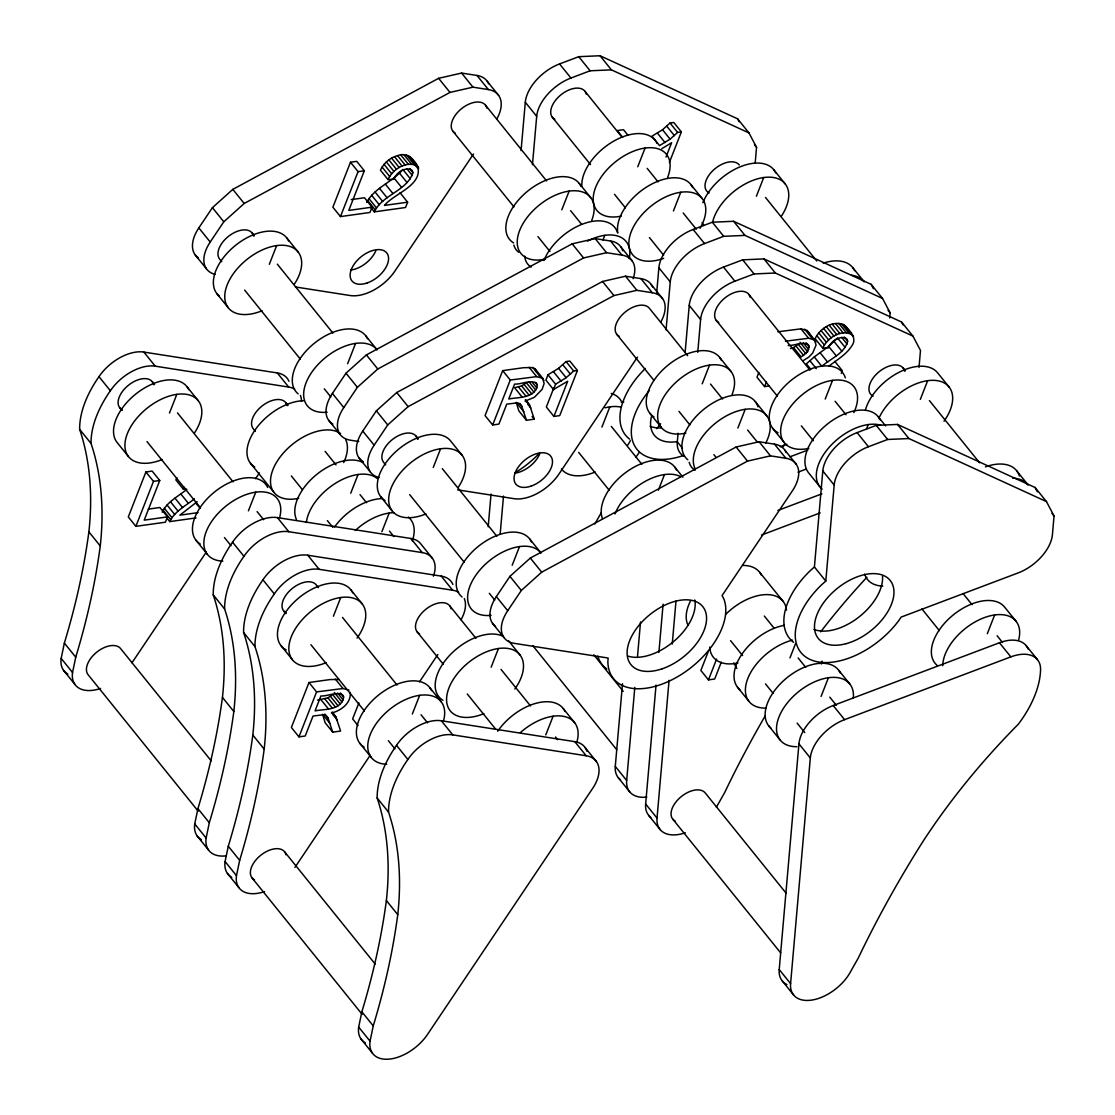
<?xml version="1.0" encoding="UTF-8"?>
<svg xmlns="http://www.w3.org/2000/svg" width="1115" height="1115" viewBox="0 0 1115 1115"><rect width="100%" height="100%" fill="white"/><g stroke="black" fill="none" stroke-linecap="round" stroke-linejoin="round"><path stroke-width="1.5" d="M488.189 526.768L491.046 494.029M521.067 150.609L525.304 102.246A37.241 21.784 -38.9 0 1 559.563 63.931L578.741 56.684L600.023 55.75L737.6 118.817L748.973 132.922L756.555 147.319L755.231 162.511M500.175 533.987L503.492 496.077M532.454 164.713L536.691 116.35A37.241 21.784 -38.9 0 1 570.95 78.036L590.128 70.789L611.41 69.855L748.973 132.922M620.498 779.859A37.241 21.784 -38.9 0 1 615.285 766.381L622.518 683.69M656.624 293.496L658.881 267.781A37.241 21.784 -38.9 0 1 693.14 229.467L712.318 222.22L733.6 221.286L871.163 284.353L882.55 298.458L890.132 312.855L889.686 317.914M646.839 797.072A37.241 21.784 -38.9 0 1 626.672 780.486L634.797 687.453M637.515 656.442L640.526 621.989M666.059 329.901L670.254 281.886A37.241 21.784 -38.9 0 1 704.527 243.572L723.705 236.324L744.987 235.39L882.55 298.458M650.853 817.476A37.241 21.784 -38.9 0 1 645.641 803.999L656.038 685.126M658.895 652.4L663.104 604.163M683.732 456.16A37.241 21.784 -38.9 0 1 677.307 441.861L678.059 433.219M685.154 352.033L689.237 305.399A37.241 21.784 -38.9 0 1 723.496 267.084L742.674 259.837L763.956 258.903L901.519 321.97L912.906 336.075L920.488 350.472L919.011 367.365M685.307 832.78A37.241 21.784 -38.9 0 1 657.028 818.103L669.07 680.289M672.234 644.108L675.997 601.041M697.753 352.326L700.61 319.503A37.241 21.784 -38.9 0 1 734.883 281.189L754.061 273.942L775.343 273.008L912.906 336.075M786.953 984.559A37.241 21.784 -38.9 0 1 779.218 969.534L798.939 743.844A37.241 21.784 -38.9 0 1 833.212 705.53L999.444 642.77A37.241 21.784 -38.9 0 1 1028.155 649.139M793.601 642.338A68.531 40.07 -38.9 0 1 810.382 570.532L814.41 566.978L822.8 470.934A37.241 21.784 -38.9 0 1 857.073 432.62L876.251 425.373L897.533 424.439L1035.096 487.506L1046.483 501.611L1054.051 516.008L1052.435 534.587A37.241 21.784 -38.9 0 1 1018.176 572.901L901.171 617.083L898.328 621.194A68.531 40.07 -38.9 0 1 809.643 659.272A68.531 40.07 -38.9 0 1 821.769 584.636L825.797 581.082L834.187 485.039A37.241 21.784 -38.9 0 1 868.446 446.725L887.638 439.477L908.92 438.543L1046.483 501.611M790.591 983.639L810.326 757.963A37.241 21.784 -38.9 0 1 844.585 719.649L1010.831 656.874A37.241 21.784 -38.9 0 1 1040.504 671.035A102.636 60.015 -38.9 0 1 1018.399 724.109A496.816 290.527 -38.9 0 0 923.095 841.254A954.287 558.044 -38.9 0 0 858.243 958.106L849.1 974.231A37.241 21.784 -38.9 0 1 812.068 1000.043A37.241 21.784 -38.9 0 1 790.591 983.639L779.218 969.534M343.099 699.802L343.629 696.973L342.723 694.896C336.075 691.495 327.894 696.304 320.883 695.997L315.057 710.882C324.409 708.987 338.389 710.436 343.099 699.802L337.678 693.084M536.789 387.922L537.318 385.093L536.413 383.016C529.764 379.616 521.597 384.424 514.586 384.118L508.747 399.003C518.099 397.107 532.078 398.557 536.789 387.922L532.454 382.543M790.423 348.591L793.559 347.559L801.141 356.967L807.581 351.685L809.239 346.723L808.333 344.647C802.229 341.371 794.633 345.748 788.166 345.525M374.319 211.864C382.417 194.595 407.073 190.944 412.94 172.616L412.076 170.358L409.902 169.076C402.933 168.198 396.229 172.923 393.748 179.32L388.02 179.571L380.424 170.163C383.713 163.152 390.041 157.619 397.581 155.668C406.627 151.849 413.846 158.874 417.804 166.497C422.683 185.731 394.139 193.383 384.466 205.425L407.63 202.191L405.553 207.501L374.319 211.864L371.072 207.836M810.703 369.218L806.368 363.838L814.257 356.925L821.839 366.333C830.563 358.514 844.682 353.511 847.665 341.162L846.801 338.904L844.626 337.608C837.658 336.744 830.954 341.455 828.473 347.852L822.745 348.103L815.149 338.695C819.762 328.312 834.285 319.043 844.947 325.636C850.188 330.918 857.56 338.542 851.665 346.096C846.146 354.64 837.017 359.811 829.17 365.929M67.806 674.157A37.241 21.784 -38.9 0 1 61.172 658.394L64.349 643.09A954.287 558.044 -38.9 0 0 88.879 531.869A496.816 290.527 -38.9 0 0 79.653 429.345A102.636 60.015 -38.9 0 1 98.998 376.661A37.241 21.784 -38.9 0 1 143.863 352.075L277.314 372.954A37.241 21.784 -38.9 0 1 288.966 381.316M100.573 688.457A37.241 21.784 -38.9 0 1 72.545 672.498L75.736 657.195A954.287 558.044 -38.9 0 0 100.266 545.974A496.816 290.527 -38.9 0 0 91.04 443.449A102.636 60.015 -38.9 0 1 110.385 390.766A37.241 21.784 -38.9 0 1 155.25 366.18L288.701 387.072A37.241 21.784 -38.9 0 1 294.681 389.079M201.369 839.693A37.241 21.784 -38.9 0 1 194.735 823.929L197.926 808.626A954.287 558.044 -38.9 0 0 222.442 697.405A496.816 290.527 -38.9 0 0 213.23 594.866A102.636 60.015 -38.9 0 1 232.561 542.197A37.241 21.784 -38.9 0 1 277.426 517.611L410.878 538.489A37.241 21.784 -38.9 0 1 421.149 544.329L432.522 558.448M226.038 855.874A37.241 21.784 -38.9 0 1 206.122 838.034L209.313 822.731A954.287 558.044 -38.9 0 0 233.829 711.509A496.816 290.527 -38.9 0 0 224.617 608.985A102.636 60.015 -38.9 0 1 243.948 556.301A37.241 21.784 -38.9 0 1 288.813 531.716L422.264 552.608A37.241 21.784 -38.9 0 1 433.4 576.19M231.739 877.31A37.241 21.784 -38.9 0 1 225.091 861.547L228.282 846.243A954.287 558.044 -38.9 0 0 252.812 735.022A496.816 290.527 -38.9 0 0 243.586 632.498A102.636 60.015 -38.9 0 1 262.931 579.814A37.241 21.784 -38.9 0 1 307.782 555.228L441.247 576.12A37.241 21.784 -38.9 0 1 452.899 584.469M264.506 891.61A37.241 21.784 -38.9 0 1 236.478 875.651L239.669 860.348A954.287 558.044 -38.9 0 0 264.185 749.141A496.816 290.527 -38.9 0 0 254.973 646.602A102.636 60.015 -38.9 0 1 274.304 593.919A37.241 21.784 -38.9 0 1 319.169 569.333L452.62 590.225A37.241 21.784 -38.9 0 1 458.613 592.232M365.302 1042.846A37.241 21.784 -38.9 0 1 358.668 1027.082L361.859 1011.779A954.287 558.044 -38.9 0 0 386.375 900.558A496.816 290.527 -38.9 0 0 377.163 798.033A102.636 60.015 -38.9 0 1 396.494 745.35A37.241 21.784 -38.9 0 1 441.359 720.764L574.81 741.656A37.241 21.784 -38.9 0 1 586.978 751.399M370.055 1041.187L373.246 1025.884A954.287 558.044 -38.9 0 0 397.762 914.662A496.816 290.527 -38.9 0 0 388.55 812.138A102.636 60.015 -38.9 0 1 407.881 759.454A37.241 21.784 -38.9 0 1 452.746 734.869L586.197 755.761A37.241 21.784 -38.9 0 1 592.664 788.375L427.547 1034.386A37.241 21.784 -38.9 0 1 389.971 1059.041A37.241 21.784 -38.9 0 1 370.055 1041.187L358.668 1027.082M167.473 516.9L144.211 520.148L159.752 480.495L152.156 471.088L145.912 471.966L128.295 516.928L135.877 526.336L165.396 522.21L167.473 516.9L159.891 507.492L148.253 509.123M169.48 413.052L176.811 394.348M135.877 526.336L153.494 481.373L145.912 471.966M269.314 264.311L276.645 245.607M372.048 207.167L348.786 210.414L364.326 170.762L356.744 161.354L350.486 162.233L332.869 207.195L340.451 216.589L369.971 212.463L372.048 207.167L364.466 197.759L351.169 199.613M340.451 216.589L358.068 171.64L350.486 162.233M248.408 510.865L255.739 492.161M347.629 363.685L355.574 343.42M350.737 493.192L358.068 474.488M333.399 616.219L340.73 597.501M339.072 679.439L329.942 679.579L308.994 682.505L291.377 727.468L298.959 736.862L305.217 735.998L313.036 716.025L323.685 714.743L326.068 715.537L328.061 718.102L332.73 732.151L340.591 731.05L335.936 717.029L332.159 712.011M298.959 736.862L316.576 691.913L308.994 682.505M381.86 531.757L389.191 513.053M433.247 467.464L440.578 448.76M358.905 702.91L352.633 718.896L358.054 725.614M561.807 209.815L569.138 191.111M528.022 402.822L525.137 401.107L534.392 397.288L542.127 389.344L544.134 383.532L542.657 378.236L535.061 368.828L532.761 367.56L523.632 367.699L502.684 370.626L485.067 415.588L492.663 424.982L498.907 424.118L506.74 404.146L517.374 402.863L519.757 403.658L521.764 406.222L526.433 420.271L534.294 419.17L529.639 405.149L525.862 400.132M492.663 424.982L510.28 380.034L502.684 370.626M412.327 714.032L419.658 695.328M547.995 374.779L545.904 380.117L553.5 389.525L567.702 381.246L553.918 416.425L559.716 415.616L577.417 370.473L569.821 361.065L566.086 361.594L558.573 368.326L547.995 374.779L555.591 384.187L553.5 389.525M602.964 239.99L604.804 235.307M637.752 166.748L645.083 148.044M553.848 387.839L546.336 407.017L553.918 416.425M666.003 157.076L671.648 142.678L661.78 148.727M669.348 162.539L681.363 131.905L673.767 122.497L670.031 123.026L662.519 129.744L651.941 136.211L659.536 145.619L670.101 139.152L677.613 132.42L681.363 131.905M512.175 565.277L519.506 546.573M491.144 667.202L498.475 648.484M673.432 210.958L680.763 192.254M601.905 427.129L609.835 406.864M756.388 196.24L763.719 177.522M545.779 734.91L553.11 716.206M658.38 490.168L664.484 474.572M702.199 383.811L709.53 365.107M758.869 372.396L756.987 377.204L764.569 386.612L769.266 385.957M737.879 428.021L745.21 409.317M764.569 386.612L766.465 381.804M708.415 651.216L700.861 670.477L708.457 679.885L714.701 679.007L721.321 662.115M708.457 679.885L716.638 659.007M825.212 399.072L832.543 380.354M841.309 373.386L842.355 370.738L834.759 361.33M866.383 429.247L868.209 424.564M789.964 657.878L795.469 643.843M920.321 399.393L927.652 380.689M821.086 696.443L828.417 677.739M987.319 633.668L994.65 614.964M162.163 512.189C167.152 501.778 178.261 496.356 186.874 489.387M166.497 517.569L169.745 521.597C174.734 511.186 185.843 505.764 194.47 498.795M366.737 202.456C374.501 187.529 392.522 182.191 402.85 169.466L410.432 178.874M176.978 477.861L175.849 479.896L183.445 489.304L186.303 489.178M183.445 489.304L184.56 487.269M388.02 179.571C392.633 169.173 407.156 159.919 417.804 166.497M822.745 348.103C827.358 337.72 841.881 328.451 852.529 335.044M716.36 807.232L724.666 792.57A954.287 558.044 -38.9 0 1 765.127 715.997M198.08 257.732A37.241 21.784 -38.9 0 1 198.832 227.92L212.421 207.669L232.812 189.369L438.613 78.315L461.596 73.06L476.997 75.472A37.241 21.784 -38.9 0 1 488.649 83.82M215.056 274.318A37.241 21.784 -38.9 0 1 210.219 242.025L223.808 221.774L244.199 203.474L450 92.42L472.969 87.165L488.37 89.576A37.241 21.784 -38.9 0 1 496.705 119.194M131.974 662.812L206.317 552.037M255.572 478.67L259.433 472.913M473.513 153.968L395.003 270.945A37.241 21.784 -38.9 0 1 350.138 295.531L295.391 286.959M332.883 424.062A37.241 21.784 -38.9 0 1 332.409 393.456L345.998 373.204L366.389 354.904L572.19 243.837L595.159 238.596L610.56 241.007A37.241 21.784 -38.9 0 1 622.728 250.75M358.793 441.512L350.249 440.174A37.241 21.784 -38.9 0 1 343.796 407.56L357.385 387.309L377.776 369.009L583.577 257.955L606.546 252.701L621.947 255.112A37.241 21.784 -38.9 0 1 633.083 278.708M363.239 461.68A37.241 21.784 -38.9 0 1 362.765 431.073L376.354 410.822L396.745 392.522L602.546 281.468L625.515 276.213L640.916 278.625A37.241 21.784 -38.9 0 1 652.582 286.987M378.989 477.485A37.241 21.784 -38.9 0 1 374.152 445.178L387.741 424.927L408.132 406.627L613.933 295.573L636.902 290.318L652.303 292.729A37.241 21.784 -38.9 0 1 660.638 322.346M294.931 867.414L370.25 755.203M419.505 681.822L437.847 654.491M637.446 357.121L558.922 474.098A37.241 21.784 -38.9 0 1 514.071 498.684L457.61 489.847M495.576 626.421A37.241 21.784 -38.9 0 1 496.342 596.609L509.931 576.357L530.322 558.058L736.123 447.004L759.092 441.749L774.493 444.16A37.241 21.784 -38.9 0 1 786.145 452.509M507.715 610.713L521.318 590.462L541.695 572.162L747.51 461.108L770.479 455.854L785.88 458.265A37.241 21.784 -38.9 0 1 792.347 490.893L722.074 595.577L723.607 598.365A68.531 40.07 -38.9 0 1 675.244 678.059A68.531 40.07 -38.9 0 1 607.87 661.794L608.107 658.031L514.182 643.341A37.241 21.784 -38.9 0 1 507.715 610.713L496.342 596.609M814.257 356.925L828.626 346.403L837.56 338.012L845.156 347.406M555.591 384.187L566.155 377.72L573.668 370.988L577.417 370.473M522.196 397.121L514.6 387.713L521.639 385.929L526.364 382.724L533.96 392.132M317.552 700.067L327.935 697.809L332.674 694.603L340.256 704.011M793.559 347.559L798.284 344.354L805.88 353.748M197.174 501.736L179.877 515.158L198.094 512.621M803.553 360.424L808.737 357.162L812.612 353.162L816.055 345.162L814.577 339.866L806.981 330.458L800.988 328.855L777.824 331.796M780.291 446.753L786.814 444.286M789.88 456.843L807.804 450.07M798.005 472.175L806.159 469.094M777.866 510.461L821.866 493.847M761.545 535.033L820.208 512.872M358.068 171.64L364.326 170.762M785.42 341.204L808.584 338.249L814.577 339.866M510.28 380.034L536.663 376.633L542.657 378.236M621.334 402.25L623.829 401.902M153.494 481.373L159.752 480.495M169.745 521.597L196.045 517.918M316.576 691.913L342.974 688.513L348.953 690.115M334.333 714.701L331.434 712.987C340.869 710.854 351.378 703.091 350.235 692.387M754.479 144.755L756.555 147.319M888.056 310.291L890.132 312.855M1051.989 513.444L1054.051 516.008M773.88 169.898L785.267 184.017M852.808 267.725L864.195 281.83A44.698 26.133 -38.9 0 0 851.526 275.21M949.199 387.17L937.813 373.065A44.698 26.133 -38.9 0 0 898.941 372.34A44.698 26.133 -38.9 0 0 865.351 410.348M1016.741 470.878L1028.128 484.983A44.698 26.133 -38.9 0 0 1012.629 478.14M765.475 197.439L816.751 260.98M903.22 368.145L905.394 370.849M929.408 400.592L979.583 462.781M853.519 336.702L844.947 325.636M843.4 324.367L850.982 333.775M841.323 323.601L848.919 333.009M838.717 323.322L846.313 332.73M835.581 323.559L843.177 332.967M844.417 337.12L847.665 341.162M670.031 123.026L677.613 132.42M832.306 324.214L839.902 333.608M841.672 337.371L847.093 344.089M829.212 325.232L836.794 334.639M666.826 126.26L674.408 135.668M826.285 326.625L833.881 336.033M823.553 328.381L831.135 337.789M834.201 341.706L841.783 351.113M662.519 129.744L670.101 139.152M600.023 55.75L611.41 69.855M733.6 221.286L744.987 235.39M763.956 258.903L775.343 273.008M897.533 424.439L908.92 438.543M821.03 330.486L828.626 339.894M657.446 133.173L665.042 142.581M818.8 332.911L826.382 342.305M828.626 346.403L836.208 355.797M816.835 335.643L824.431 345.051M690.924 184.63L702.297 198.735M878.369 416.94L885.617 425.916M811.511 336.772L806.981 330.458M813.685 339.462L815.846 342.138M804.682 329.19L812.264 338.598M800.988 328.855L808.584 338.249M820.055 352.688L827.651 362.096M578.741 56.684L590.128 70.789M712.318 222.22L723.705 236.324M742.674 259.837L754.061 273.942M876.251 425.373L887.638 439.477M805.992 342.695L809.239 346.723M803.288 342.835L808.71 349.553M799.985 342.277L807.581 351.685M809.797 360.549L816.305 368.619M627.829 135.068L623.494 129.702L617.236 130.567L622.658 137.284M796.11 346.166L803.706 355.574M1016.197 621.445L1004.81 607.341A44.698 26.133 -38.9 0 0 951.597 616.316A44.698 26.133 -38.9 0 0 937.227 665.418M584.985 91.305L622.072 137.27M647.174 168.365L658.073 181.884M683.174 212.979L696.262 229.202M748.918 294.458L810.006 370.166M835.093 401.261L846.006 414.78M559.563 63.931L570.95 78.036M693.14 229.467L704.527 243.572M723.496 267.084L734.883 281.189M857.073 432.62L868.446 446.725M1025.981 645.432L1037.368 659.536M963.29 593.835L972.015 604.651M997.117 635.745L1002.566 642.505M999.444 642.77L1010.831 656.874M552.329 117.256L590.518 164.574M614.518 194.317L625.417 207.836M649.432 237.593L663.606 255.168M716.262 320.409L777.35 396.132M801.351 425.874L813.351 440.746M525.304 102.246L536.691 116.35M658.881 267.781L670.254 281.886M689.237 305.399L700.61 319.503M822.8 470.934L834.187 485.039M579.298 183.487L590.671 197.592M719.691 357.483L731.078 371.588M755.371 401.693L766.758 415.797M921.91 608.971L939.36 630.602M772.737 428.355L784.124 442.46M819.79 486.67L808.403 472.565A44.698 26.133 -38.9 0 1 829.727 422.292A44.698 26.133 -38.9 0 1 880.167 419.881M487.255 81.311L498.628 95.416M620.818 246.847L632.205 260.952M651.174 284.464L662.561 298.569M784.751 450L796.138 464.105M476.997 75.472L488.37 89.576M610.56 241.007L621.947 255.112M640.916 278.625L652.303 292.729M774.493 444.16L785.88 458.265M461.596 73.06L472.969 87.165M595.159 238.596L606.546 252.701M625.515 276.213L636.902 290.318M759.092 441.749L770.479 455.854M485.499 105.2L546.601 180.923M570.601 210.665L581.5 224.185M687.62 355.685L649.432 308.353A20.864 12.195 -38.9 0 0 623.578 313.454A20.864 12.195 -38.9 0 0 619.257 336.368M710.52 384.076L722.52 398.947M747.621 430.042L757.433 442.209M438.613 78.315L450 92.42M572.19 243.837L583.577 257.955M602.546 281.468L613.933 295.573M736.123 447.004L747.51 461.108M814.41 566.978L825.797 581.082M452.843 131.166L513.945 206.874M537.946 236.617L549.946 251.488M616.776 334.319L653.864 380.285M678.965 411.379L689.878 424.899M713.879 454.641L716.053 457.345M677.307 441.861L682.478 448.272M649.724 413.107L661.111 427.212M674.645 466.948L682.924 477.206M759.649 572.288L783.176 601.445M838.578 670.101L849.965 684.22M418.794 168.156L410.222 157.103M408.675 155.835L416.271 165.229M413.79 163.389L418.125 168.755M406.599 155.055L414.195 164.463M403.992 154.79L411.588 164.198M400.856 155.013L408.452 164.421M566.086 361.594L573.668 370.988M409.693 168.588L412.94 172.616M397.581 155.668L405.177 165.076M406.947 168.839L412.369 175.557M562.88 364.828L570.462 374.236M394.487 156.685L402.069 166.093M611.299 426.404L641.85 464.272M764.319 616.051L774.145 628.219M798.145 657.962L805.783 667.425M829.783 697.168L836.334 705.279M391.56 158.079L399.156 167.487M833.212 705.53L844.585 719.649M558.573 368.326L566.155 377.72M388.828 159.835L396.41 169.243M399.477 173.16L407.059 182.567M386.32 161.94L393.902 171.348M553.5 371.741L561.096 381.149M384.076 164.365L391.672 173.773M393.902 177.856L401.484 187.264M382.111 167.097L389.706 176.505M400.048 192.784L407.63 202.191M539.59 375.142L543.925 380.508M385.33 184.142L392.926 193.55M532.761 367.56L540.357 376.968M529.067 367.225L536.663 376.633M379.532 188.393L387.114 197.801M535.158 382.403L537.318 385.093M529.151 381.999L535.66 390.055M375.072 192.017L382.668 201.425M371.643 195.292L379.239 204.7M524.189 384.536L531.785 393.943M578.657 452.369L609.194 490.224M730.576 640.651L742.576 655.522M765.489 683.913L773.127 693.377M797.127 723.119L804.765 732.583M521.639 385.929L529.221 395.337M368.912 198.526L376.508 207.934M518.503 386.975L526.099 396.369M367.643 200.477L375.225 209.885M525.304 399.769L529.639 405.149M527.618 404.048L530.865 408.076M798.939 743.844L810.326 757.963M736.806 668.443L733.782 662.937M532.12 416.48L534.294 419.17M519.59 403.532L521.764 406.222M523.841 411.783L516.259 402.39L518.837 410.864L526.433 420.271M737.489 687.175L748.876 701.279M768.611 725.726L779.984 739.844M286.806 237.983L298.193 252.088M365.734 335.796L377.121 349.901A44.698 26.133 -38.9 0 0 314.555 368.507A44.698 26.133 -38.9 0 0 327.141 412.202M462.126 455.241L450.739 441.136A44.698 26.133 -38.9 0 0 396.062 451.408A44.698 26.133 -38.9 0 0 385.051 500.579M529.667 538.949L541.054 553.054A44.698 26.133 -38.9 0 0 478.488 571.674A44.698 26.133 -38.9 0 0 491.06 615.355M232.812 189.369L244.199 203.474M366.389 354.904L377.776 369.009M396.745 392.522L408.132 406.627M530.322 558.058L541.695 572.162M593.751 654.798L623.215 691.3M786.047 893.101L705.321 793.058A20.864 12.195 -38.9 0 0 679.467 798.159A20.864 12.195 -38.9 0 0 675.146 821.072M252.213 233.063L254.387 235.767M277.3 264.157L332.939 333.106M416.146 436.216L418.32 438.92M442.321 468.662L496.872 536.259M212.421 207.669L223.808 221.774M345.998 373.204L357.385 387.309M376.354 410.822L387.741 424.927M509.931 576.357L521.318 590.462M198.832 227.92L210.219 242.025M332.409 393.456L343.796 407.56M362.765 431.073L374.152 445.178M532.733 645.599L616.734 749.712M672.666 819.009L780.667 952.865M221.732 261.718L219.557 259.014A20.864 12.195 -38.9 0 1 230.624 234.777A20.864 12.195 -38.9 0 1 253.579 236.004M244.645 290.109L300.283 359.072M324.284 388.814L330.834 396.926M385.665 464.871L383.49 462.168A20.864 12.195 -38.9 0 1 394.557 437.93A20.864 12.195 -38.9 0 1 417.512 439.157M409.665 494.628L464.216 562.225M489.304 593.319L494.767 600.079M615.285 766.381L626.672 780.486M645.641 803.999L657.028 818.103M508.635 640.86L520.022 654.979M563.27 708.582L574.657 722.687M618.421 777.88L629.808 791.985M648.777 815.497L660.164 829.616M782.354 981.033L793.727 995.151M195.041 254.694L206.428 268.799M328.618 420.23L339.991 434.334M358.974 457.847L370.347 471.966M492.537 623.383L503.924 637.487M585.068 747.496L596.455 761.601M216.84 293.607L228.213 307.712M380.759 496.76L392.146 510.865M277.314 372.954L288.701 387.072M410.878 538.489L422.264 552.608M441.247 576.12L452.62 590.225M574.81 741.656L586.197 755.761M285.816 402.696L288.005 405.4M325.092 451.366L336.005 464.885M360.006 494.628L366.556 502.74M389.469 531.13L393.832 536.538M449.749 605.849L475.938 638.296M501.025 669.39L530.489 705.893M555.577 737.001L557.751 739.705M255.349 431.352L253.175 428.648A20.864 12.195 -38.9 0 1 264.227 404.411A20.864 12.195 -38.9 0 1 287.196 405.637M291.349 475.966L302.263 489.499M327.35 520.593L332.814 527.353M417.094 631.801L443.282 664.261M467.283 694.004L495.645 729.154M250.443 463.241L273.969 492.398M186.972 386.724L198.345 400.829M350.89 589.877L362.277 603.995M429.819 687.69L441.206 701.809M143.863 352.075L155.25 366.18M277.426 517.611L288.813 531.716M307.782 555.228L319.169 569.333M441.359 720.764L452.746 734.869M152.365 381.804L154.553 384.508M177.466 412.898L233.105 481.861M257.105 511.604L263.642 519.715M318.486 587.661L316.298 584.957A20.864 12.195 -38.9 0 0 290.444 590.058A20.864 12.195 -38.9 0 0 286.137 612.971M342.486 617.417L397.038 685.014M421.038 714.757L427.575 722.868M98.998 376.661L110.385 390.766M232.561 542.197L243.948 556.301M262.931 579.814L274.304 593.919M396.494 745.35L407.881 759.454M119.723 407.769L121.897 410.473M146.985 441.568L200.449 507.813M224.45 537.555L231 545.667M283.642 610.922L285.83 613.626M310.918 644.721L364.382 710.966M388.382 740.708L394.919 748.82M195.46 502.517L199.808 507.896M335.378 679.105L342.974 688.513M180.755 493.875L188.351 503.283M340.368 692.945L343.629 696.973M334.375 692.527L341.957 701.934M174.957 498.126L182.539 507.534M330.5 696.415L338.082 705.823M170.497 501.75L178.093 511.158M327.935 697.809L335.531 707.217M324.8 698.854L332.395 708.248M128.378 456.453L116.991 442.348A44.698 26.133 -38.9 0 1 138.33 392.076A44.698 26.133 -38.9 0 1 188.756 389.665M195.919 540.162L207.306 554.267M280.924 645.501L292.311 659.606M359.852 743.315L371.239 757.433M167.069 505.039L174.665 514.433M332.688 712.987L335.936 717.029M320.911 699.593L328.493 709.001M332.841 714.59L337.176 719.955M164.337 508.259L171.933 517.667M163.069 510.21L170.651 519.618M324.813 714.074L328.061 718.102M330.151 723.663L322.556 714.255L325.148 722.743L332.73 732.151M79.653 429.345L91.04 443.449M213.23 594.866L224.617 608.985M243.586 632.498L254.973 646.602M377.163 798.033L388.55 812.138M88.879 531.869L100.266 545.974M222.442 697.405L233.829 711.509M252.812 735.022L264.185 749.141M386.375 900.558L397.762 914.662M211.251 760.918L120.699 648.693A20.864 12.195 -38.9 0 0 96.921 652.024A20.864 12.195 -38.9 0 0 88.043 674.659L198.233 811.204M284.632 851.846L375.184 964.071M64.349 643.09L75.736 657.195M197.926 808.626L209.313 822.731M228.282 846.243L239.669 860.348M361.859 1011.779L373.246 1025.884M251.976 877.812L362.166 1014.357M61.172 658.394L72.545 672.498M194.735 823.929L206.122 838.034M225.091 861.547L236.478 875.651M63.527 670.338L74.914 684.443M197.104 835.86L208.491 849.978M227.46 873.491L238.847 887.596M361.037 1039.027L372.424 1053.131M535.061 368.828L536.343 371.114M1035.096 487.506L1037.368 491.827M901.519 321.97L903.038 324.855M871.163 284.353L873.435 288.673M737.6 118.817L739.106 121.688M783.301 446.613A44.698 26.133 -38.9 0 1 784.556 444.341M629.682 439.185A68.531 40.07 -38.9 0 1 645.39 368.41M661.111 427.951A46.189 27.011 -38.9 0 1 650.031 426.264M683.007 455.659A68.531 40.07 -38.9 0 1 634.337 445.275A68.531 40.07 -38.9 0 1 649.404 390.473M677.293 441.582A46.189 27.011 -38.9 0 1 651.369 416.871M554.81 119.319A20.864 12.195 -38.9 0 1 561.193 94.622A20.864 12.195 -38.9 0 1 586.351 94.245M621.403 216.073A44.698 26.133 -38.9 0 1 594.894 189.369A44.698 26.133 -38.9 0 1 644.038 148.211A44.698 26.133 -38.9 0 1 667.69 177.299M581.821 186.01A44.698 26.133 -38.9 0 1 613.877 141.048A44.698 26.133 -38.9 0 1 657.028 143.361M663.662 258.373A44.698 26.133 -38.9 0 1 630.031 235.293A44.698 26.133 -38.9 0 1 682.31 192.059A44.698 26.133 -38.9 0 1 700.039 228.296M617.766 232.742A44.698 26.133 -38.9 0 1 647.899 186.219A44.698 26.133 -38.9 0 1 692.708 187.571M630.379 440.634A44.698 26.133 -38.9 0 1 627.731 445.164M595.257 472.007A44.698 26.133 -38.9 0 1 561.416 468.969M605.027 407.811A44.698 26.133 -38.9 0 1 621.362 407.198M611.229 393.428A44.698 26.133 -38.9 0 1 621.794 402.167M615.006 513.904A44.698 26.133 -38.9 0 1 680.707 476.649M602.435 518.559A44.698 26.133 -38.9 0 1 629.195 470.084A44.698 26.133 -38.9 0 1 676.429 469.889M594.839 523.966A954.287 558.044 -38.9 0 1 601.208 512.844M635.773 457.415A496.816 290.527 -38.9 0 1 639.285 452.383M656.749 428.676A496.816 290.527 -38.9 0 1 660.596 423.728M518.587 252.185A37.241 21.784 -38.9 0 1 513.862 245.077M531.186 267.112A37.241 21.784 -38.9 0 1 524.733 256.129M709.126 193.006A20.864 12.195 -38.9 0 1 713.433 170.093A20.864 12.195 -38.9 0 1 739.287 164.992M712.806 221.3A44.698 26.133 -38.9 0 1 766.047 177.271A44.698 26.133 -38.9 0 1 781.615 215.836M702.868 202.749A44.698 26.133 -38.9 0 1 740.039 166.86A44.698 26.133 -38.9 0 1 775.678 172.839M703.913 225.523A44.698 26.133 -38.9 0 1 702.129 222.582M823.149 263.14A44.698 26.133 -38.9 0 1 854.606 270.652M695.105 470.279A37.241 21.784 -38.9 0 1 689.182 462.349M820.682 631.829A496.816 290.527 -38.9 0 1 866.899 577.263M821.95 661.125A44.698 26.133 -38.9 0 1 821.337 663.996M765.824 708.123A44.698 26.133 -38.9 0 1 747.817 678.505A44.698 26.133 -38.9 0 1 792.486 640.121M739.872 689.628A44.698 26.133 -38.9 0 1 742.144 653.85A44.698 26.133 -38.9 0 1 784.333 625.32M725.698 614.393A44.698 26.133 -38.9 0 1 764.332 594.685A44.698 26.133 -38.9 0 1 786.535 610.198M737.935 662.979A44.698 26.133 -38.9 0 1 709.753 647.034M742.688 565.444A44.698 26.133 -38.9 0 1 761.434 575.229M687.885 624.971A44.698 26.133 -38.9 0 1 690.687 600.623M796.946 746.688A44.698 26.133 -38.9 0 1 778.939 717.07A44.698 26.133 -38.9 0 1 823.595 678.687A44.698 26.133 -38.9 0 1 853.268 698.283M770.995 728.193A44.698 26.133 -38.9 0 1 787.608 677.237A44.698 26.133 -38.9 0 1 840.362 673.042M718.743 322.472A20.864 12.195 -38.9 0 1 725.126 297.775A20.864 12.195 -38.9 0 1 750.284 297.398M808.863 448.383A44.698 26.133 -38.9 0 1 782.688 420.689A44.698 26.133 -38.9 0 1 833.588 380.229A44.698 26.133 -38.9 0 1 853.825 412.634M778.061 432.759A44.698 26.133 -38.9 0 1 790.981 380.466A44.698 26.133 -38.9 0 1 845.337 377.874M822.173 489.137A44.698 26.133 -38.9 0 1 830.285 446.07A44.698 26.133 -38.9 0 1 880.975 425.247M882.523 576.232A46.189 27.011 -38.9 0 1 858.62 617.278A46.189 27.011 -38.9 0 1 813.964 629.418M882.787 586.086A44.698 26.133 -38.9 0 1 864.669 574.114M942.746 665.711A44.698 26.133 -38.9 0 1 985.702 617.139A44.698 26.133 -38.9 0 1 1018.692 639.787M873.059 396.16A20.864 12.195 -38.9 0 1 879.442 371.462A20.864 12.195 -38.9 0 1 904.586 371.086M878.801 418.515A44.698 26.133 -38.9 0 1 934.063 380.34A44.698 26.133 -38.9 0 1 944.015 421.233M985.409 466.864A44.698 26.133 -38.9 0 1 1019.375 476.007M375.811 250.708A22.342 13.073 -38.9 0 1 350.807 270.025M300.353 395.421A37.241 21.784 -38.9 0 1 301.538 401.442M306.346 522.531A44.698 26.133 -38.9 0 1 335.782 483.074A44.698 26.133 -38.9 0 1 377.232 478.516M296.478 519.548A44.698 26.133 -38.9 0 1 315.015 475.854A44.698 26.133 -38.9 0 1 362.905 462.46M254.736 467.06A44.698 26.133 -38.9 0 1 256.171 428.425A44.698 26.133 -38.9 0 1 303.461 400.759M345.734 439.714A44.698 26.133 -38.9 0 1 343.685 462.558M298.709 498.307A44.698 26.133 -38.9 0 1 277.635 460.565A44.698 26.133 -38.9 0 1 340.632 433.596M408.341 517.067A44.698 26.133 -38.9 0 1 412.327 540.817M355.337 530.461A44.698 26.133 -38.9 0 1 393.776 512.691M334.556 526.991A44.698 26.133 -38.9 0 1 382.389 498.586M455.338 133.215A20.864 12.195 -38.9 0 1 461.721 108.531A20.864 12.195 -38.9 0 1 486.879 108.141M545.444 259.126A44.698 26.133 -38.9 0 1 518.935 232.422A44.698 26.133 -38.9 0 1 568.079 191.264A44.698 26.133 -38.9 0 1 591.731 220.366M513.611 242.931A44.698 26.133 -38.9 0 1 526.824 191.836A44.698 26.133 -38.9 0 1 581.082 186.428M587.48 241.077A44.698 26.133 -38.9 0 1 629.181 258.694M543.939 260.534A44.698 26.133 -38.9 0 1 582.797 223.99A44.698 26.133 -38.9 0 1 617.599 232.826M539.381 453.22A68.531 40.07 -38.9 0 1 515.116 472.718M122.204 409.818A20.864 12.195 -38.9 0 1 128.587 385.135A20.864 12.195 -38.9 0 1 153.745 384.745M162.219 459.505A44.698 26.133 -38.9 0 1 125.883 438.111A44.698 26.133 -38.9 0 1 179.139 394.097A44.698 26.133 -38.9 0 1 194.693 432.662M222.805 561.11A44.698 26.133 -38.9 0 1 207.334 528.998A44.698 26.133 -38.9 0 1 254.68 492.328A44.698 26.133 -38.9 0 1 279.781 516.998M200.212 543.981A44.698 26.133 -38.9 0 1 213.425 492.9A44.698 26.133 -38.9 0 1 267.684 487.478M262.067 310.751A44.698 26.133 -38.9 0 1 225.718 289.37A44.698 26.133 -38.9 0 1 278.973 245.342A44.698 26.133 -38.9 0 1 294.541 283.907M219.223 296.06A44.698 26.133 -38.9 0 1 235.836 245.105A44.698 26.133 -38.9 0 1 288.59 240.924M298.151 393.874A44.698 26.133 -38.9 0 1 314.764 342.918A44.698 26.133 -38.9 0 1 367.518 338.737M419.588 633.864A20.864 12.195 -38.9 0 1 425.972 609.18A20.864 12.195 -38.9 0 1 451.129 608.79M483.882 713.642A44.698 26.133 -38.9 0 1 447.742 691.523A44.698 26.133 -38.9 0 1 502.321 648.15A44.698 26.133 -38.9 0 1 514.837 689.042M442.948 700.304A44.698 26.133 -38.9 0 1 449.805 655.188A44.698 26.133 -38.9 0 1 503.311 636.456M520.343 732.639A44.698 26.133 -38.9 0 1 562.49 716.151A44.698 26.133 -38.9 0 1 577.152 741.029M497.708 731.259A44.698 26.133 -38.9 0 1 535.061 703.551A44.698 26.133 -38.9 0 1 565.068 711.523M464.286 598.574A37.241 21.784 -38.9 0 1 460.955 619.842M539.73 453.861A22.342 13.073 -38.9 0 1 514.74 473.178M685.85 433.122A44.698 26.133 -38.9 0 1 659.341 406.418A44.698 26.133 -38.9 0 1 708.485 365.274A44.698 26.133 -38.9 0 1 732.137 394.362M654.017 416.926A44.698 26.133 -38.9 0 1 667.216 365.832A44.698 26.133 -38.9 0 1 721.489 360.424M694.993 468.481A44.698 26.133 -38.9 0 1 735.426 411.783A44.698 26.133 -38.9 0 1 765.74 443.087M687.788 459.77A44.698 26.133 -38.9 0 1 705.948 407.616A44.698 26.133 -38.9 0 1 757.991 406.822M606.825 668.972A68.531 40.07 -38.9 0 1 597.751 656.205M694.784 599.954A46.189 27.011 -38.9 0 1 673.46 641.669A46.189 27.011 -38.9 0 1 627.689 656.024M326.151 662.658A44.698 26.133 -38.9 0 1 290.012 640.54A44.698 26.133 -38.9 0 1 344.577 597.166A44.698 26.133 -38.9 0 1 357.093 638.059M283.308 647.968A44.698 26.133 -38.9 0 1 299.935 596.999A44.698 26.133 -38.9 0 1 352.688 592.818M286.248 649.906A44.698 26.133 -38.9 0 1 284.227 648.679M386.738 764.263A44.698 26.133 -38.9 0 1 371.253 732.151A44.698 26.133 -38.9 0 1 418.613 695.481A44.698 26.133 -38.9 0 1 443.7 720.151M364.145 747.134A44.698 26.133 -38.9 0 1 377.344 696.053A44.698 26.133 -38.9 0 1 431.617 690.631M254.471 879.86A20.864 12.195 -38.9 0 1 260.854 855.177A20.864 12.195 -38.9 0 1 286.011 854.787M425.986 513.917A44.698 26.133 -38.9 0 1 389.651 492.523A44.698 26.133 -38.9 0 1 442.906 448.509A44.698 26.133 -38.9 0 1 458.46 487.06M462.084 597.041A44.698 26.133 -38.9 0 1 478.697 546.071A44.698 26.133 -38.9 0 1 531.451 541.89M846.229 643.648A46.189 27.011 -38.9 0 0 891.944 583.145A46.189 27.011 -38.9 0 0 824.515 601.487A46.189 27.011 -38.9 0 0 846.229 643.648M367.058 283.001A22.342 13.073 -38.9 0 0 387.017 253.272A22.342 13.073 -38.9 0 0 353.943 264.52A22.342 13.073 -38.9 0 0 367.058 283.001M530.991 486.154A22.342 13.073 -38.9 0 0 550.935 456.425A22.342 13.073 -38.9 0 0 517.862 467.673A22.342 13.073 -38.9 0 0 530.991 486.154M662.129 668.819A46.189 27.011 -38.9 0 0 703.37 607.396A46.189 27.011 -38.9 0 0 635.02 630.63A46.189 27.011 -38.9 0 0 662.129 668.819"/></g></svg>
